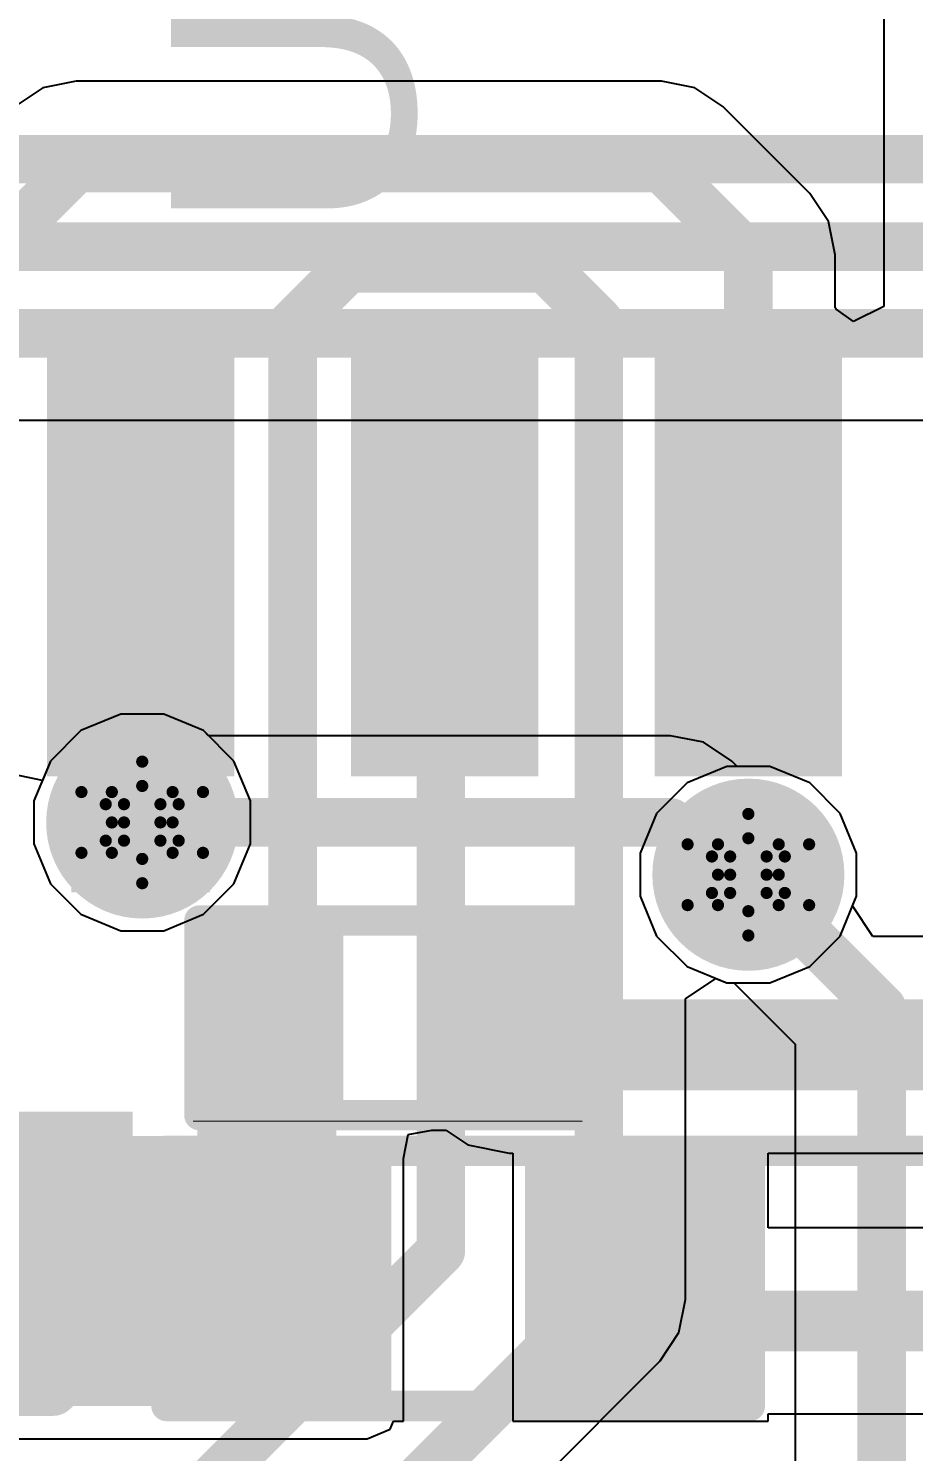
# Model space of a CAD drawing. Header units: inches. Extents: x -2.7 to 10.9, y -2.9 to 7.4.
# Drawn here: x 0.1083 to 0.2539, y 0.7445 to 0.9786 of the extents above; entities that cross this region are included whole.
import ezdxf

# ---------------------------------------------------------------- set-up
doc = ezdxf.new("R2010")
doc.units = ezdxf.units.IN
doc.header["$MEASUREMENT"] = 0
for name, color, linetype in [('Board Outline', 216, 'Continuous'), ('Bottom Layer', 5, 'Continuous'), ('Bottom Overlay', 54, 'Continuous'), ('Bottom Paste', 16, 'Continuous'), ('Bottom Solder', 6, 'Continuous'), ('Drill Drawing', 1, 'Continuous'), ('Layer 2', 16, 'Continuous'), ('Layer 3', 76, 'Continuous'), ('Top Layer', 1, 'Continuous'), ('Top Overlay', 2, 'Continuous'), ('Top Paste', 8, 'Continuous'), ('Top Solder', 216, 'Continuous'), ('Via Holes', 16, 'Continuous')]:
    doc.layers.add(name, color=color, linetype=linetype)
doc.styles.add('Arial', font='', dxfattribs={"height": 0.2})
doc.styles.get('Arial').set_extended_font_data('Arial')

# ---------------------------------------------------------------- blocks, each defined once
blk = doc.blocks.new('SOIC_8__208______43')
at = {"layer": 'Top Layer'}
for points in [[(0.11024, 0.03642), (0.17362, 0.03642), (0.17362, 0.01358), (0.11024, 0.01358)], [(0.11024, -0.01358), (0.17362, -0.01358), (0.17362, -0.03642), (0.11024, -0.03642)], [(0.11024, -0.06358), (0.17362, -0.06358), (0.17362, -0.08642), (0.11024, -0.08642)]]:
    blk.add_hatch(color=1, dxfattribs=at).paths.add_polyline_path(points)
at = {"layer": 'Top Paste'}
for points in [[(0.11024, 0.03642), (0.17362, 0.03642), (0.17362, 0.01358), (0.11024, 0.01358)], [(0.11024, -0.01358), (0.17362, -0.01358), (0.17362, -0.03642), (0.11024, -0.03642)], [(0.11024, -0.06358), (0.17362, -0.06358), (0.17362, -0.08642), (0.11024, -0.08642)]]:
    blk.add_hatch(color=8, dxfattribs=at).paths.add_polyline_path(points)
at = {"layer": 'Top Solder'}
for points in [[(0.10624, 0.04042), (0.17762, 0.04042), (0.17762, 0.00958), (0.10624, 0.00958)], [(0.10624, -0.00958), (0.17762, -0.00958), (0.17762, -0.04042), (0.10624, -0.04042)], [(0.10624, -0.05958), (0.17762, -0.05958), (0.17762, -0.09042), (0.10624, -0.09042)]]:
    blk.add_hatch(color=216, dxfattribs=at).paths.add_polyline_path(points)
blk = doc.blocks.new('R___0603_B_176')
at = {"layer": 'Bottom Layer'}
for points in [[(-0.045, -0.0175), (-0.045, 0.0175), (-0.015, 0.0175), (-0.015, -0.0175)], [(0.015, -0.0175), (0.015, 0.0175), (0.045, 0.0175), (0.045, -0.0175)]]:
    blk.add_hatch(color=5, dxfattribs=at).paths.add_polyline_path(points)
at = {"layer": 'Bottom Paste'}
for points in [[(-0.045, -0.0175), (-0.045, 0.0175), (-0.015, 0.0175), (-0.015, -0.0175)], [(0.015, -0.0175), (0.015, 0.0175), (0.045, 0.0175), (0.045, -0.0175)]]:
    blk.add_hatch(color=16, dxfattribs=at).paths.add_polyline_path(points)
at = {"layer": 'Bottom Solder'}
for points in [[(-0.049, -0.0215), (-0.049, 0.0215), (-0.011, 0.0215), (-0.011, -0.0215)], [(0.011, -0.0215), (0.011, 0.0215), (0.049, 0.0215), (0.049, -0.0215)]]:
    blk.add_hatch(color=6, dxfattribs=at).paths.add_polyline_path(points)
at = {"layer": 'Bottom Overlay'}
for points in [[(-0.048, -0.021, 0.005, 0.005, 0), (-0.048, 0.021, 0.005, 0.005, 0)], [(-0.048, 0.021, 0.005, 0.005, 0), (0.048, 0.021, 0.005, 0.005, 0)], [(0.048, -0.021, 0.005, 0.005, 0), (0.048, 0.021, 0.005, 0.005, 0)], [(-0.048, -0.021, 0.005, 0.005, 0), (0.048, -0.021, 0.005, 0.005, 0)]]:
    blk.add_lwpolyline(points, format="xyseb", dxfattribs=at)
for points in [[(-0.04925, 0.021, 0.0025, 0.0025, 1), (-0.04675, 0.021, 0.0025, 0.0025, 1)], [(-0.04925, 0.021, 0.0025, 0.0025, 1), (-0.04675, 0.021, 0.0025, 0.0025, 1)], [(0.04675, 0.021, 0.0025, 0.0025, 1), (0.04925, 0.021, 0.0025, 0.0025, 1)], [(0.04675, 0.021, 0.0025, 0.0025, 1), (0.04925, 0.021, 0.0025, 0.0025, 1)], [(-0.04925, -0.021, 0.0025, 0.0025, 1), (-0.04675, -0.021, 0.0025, 0.0025, 1)], [(-0.04925, -0.021, 0.0025, 0.0025, 1), (-0.04675, -0.021, 0.0025, 0.0025, 1)], [(0.04675, -0.021, 0.0025, 0.0025, 1), (0.04925, -0.021, 0.0025, 0.0025, 1)], [(0.04675, -0.021, 0.0025, 0.0025, 1), (0.04925, -0.021, 0.0025, 0.0025, 1)]]:
    blk.add_lwpolyline(points, format="xyseb", close=True, dxfattribs=at)
blk = doc.blocks.new('R___0402_B_177')
at = {"layer": 'Bottom Layer'}
for points in [[(-0.0095, 0.0125), (-0.0095, -0.0125), (-0.0275, -0.0125), (-0.0275, 0.0125)], [(0.0275, 0.0125), (0.0275, -0.0125), (0.0095, -0.0125), (0.0095, 0.0125)]]:
    blk.add_hatch(color=5, dxfattribs=at).paths.add_polyline_path(points)
at = {"layer": 'Bottom Paste'}
for points in [[(-0.0095, 0.0125), (-0.0095, -0.0125), (-0.0275, -0.0125), (-0.0275, 0.0125)], [(0.0275, 0.0125), (0.0275, -0.0125), (0.0095, -0.0125), (0.0095, 0.0125)]]:
    blk.add_hatch(color=16, dxfattribs=at).paths.add_polyline_path(points)
at = {"layer": 'Bottom Solder'}
for points in [[(-0.00733, 0.01467), (-0.00733, -0.01467), (-0.02967, -0.01467), (-0.02967, 0.01467)], [(0.02967, 0.01467), (0.02967, -0.01467), (0.00733, -0.01467), (0.00733, 0.01467)]]:
    blk.add_hatch(color=6, dxfattribs=at).paths.add_polyline_path(points)
at = {"layer": 'Bottom Overlay'}
for points in [[(0.031, 0.016, 0.005, 0.005, 0), (-0.031, 0.016, 0.005, 0.005, 0)], [(-0.031, 0.016, 0.005, 0.005, 0), (-0.031, -0.016, 0.005, 0.005, 0)], [(0.032, 0.017, 0.000127, 0.000127, 0), (-0.032, 0.017, 0.000127, 0.000127, 0)], [(0.031, 0.016, 0.005, 0.005, 0), (0.031, -0.016, 0.005, 0.005, 0)], [(0.031, -0.016, 0.005, 0.005, 0), (-0.031, -0.016, 0.005, 0.005, 0)]]:
    blk.add_lwpolyline(points, format="xyseb", dxfattribs=at)
for points in [[(-0.03225, 0.016, 0.0025, 0.0025, 1), (-0.02975, 0.016, 0.0025, 0.0025, 1)], [(-0.03225, 0.016, 0.0025, 0.0025, 1), (-0.02975, 0.016, 0.0025, 0.0025, 1)], [(-0.03203, 0.017, 0.0000635, 0.0000635, 1), (-0.03197, 0.017, 0.0000635, 0.0000635, 1)], [(0.02975, 0.016, 0.0025, 0.0025, 1), (0.03225, 0.016, 0.0025, 0.0025, 1)], [(0.02975, 0.016, 0.0025, 0.0025, 1), (0.03225, 0.016, 0.0025, 0.0025, 1)], [(0.03197, 0.017, 0.0000635, 0.0000635, 1), (0.03203, 0.017, 0.0000635, 0.0000635, 1)], [(-0.03225, -0.016, 0.0025, 0.0025, 1), (-0.02975, -0.016, 0.0025, 0.0025, 1)], [(-0.03225, -0.016, 0.0025, 0.0025, 1), (-0.02975, -0.016, 0.0025, 0.0025, 1)], [(0.02975, -0.016, 0.0025, 0.0025, 1), (0.03225, -0.016, 0.0025, 0.0025, 1)], [(0.02975, -0.016, 0.0025, 0.0025, 1), (0.03225, -0.016, 0.0025, 0.0025, 1)]]:
    blk.add_lwpolyline(points, format="xyseb", close=True, dxfattribs=at)
blk = doc.blocks.new('S___23_B_216')
at = {"layer": 'Bottom Layer'}
for points in [[(-0.05354, 0.05748), (-0.02126, 0.05748), (-0.02126, 0.02126), (-0.05354, 0.02126)], [(0.02126, 0.05748), (0.05354, 0.05748), (0.05354, 0.02126), (0.02126, 0.02126)], [(-0.01614, -0.02126), (0.01614, -0.02126), (0.01614, -0.05748), (-0.01614, -0.05748)]]:
    blk.add_hatch(color=5, dxfattribs=at).paths.add_polyline_path(points)
at = {"layer": 'Bottom Paste'}
for points in [[(-0.05354, 0.05748), (-0.02126, 0.05748), (-0.02126, 0.02126), (-0.05354, 0.02126)], [(0.02126, 0.05748), (0.05354, 0.05748), (0.05354, 0.02126), (0.02126, 0.02126)], [(-0.01614, -0.02126), (0.01614, -0.02126), (0.01614, -0.05748), (-0.01614, -0.05748)]]:
    blk.add_hatch(color=16, dxfattribs=at).paths.add_polyline_path(points)
at = {"layer": 'Bottom Solder'}
for points in [[(-0.05754, 0.06148), (-0.01726, 0.06148), (-0.01726, 0.01726), (-0.05754, 0.01726)], [(0.01726, 0.06148), (0.05754, 0.06148), (0.05754, 0.01726), (0.01726, 0.01726)], [(-0.02014, -0.01726), (0.02014, -0.01726), (0.02014, -0.06148), (-0.02014, -0.06148)]]:
    blk.add_hatch(color=6, dxfattribs=at).paths.add_polyline_path(points)
at = {"layer": 'Bottom Overlay'}
for points in [[(-0.066, 0.051, 0.005, 0.005, 0), (-0.066, 0.041, 0.005, 0.005, 0)], [(-0.066, 0.051, 0.005, 0.005, 0), (-0.061, 0.046, 0.005, 0.005, 0)], [(-0.061, 0.046, 0.005, 0.005, 0), (-0.066, 0.041, 0.005, 0.005, 0)], [(-0.013, 0.031, 0.005, 0.005, 0), (0.013, 0.031, 0.005, 0.005, 0)], [(-0.061, 0.023, 0.005, 0.005, 0), (-0.061, -0.032, 0.005, 0.005, 0)], [(0.061, 0.023, 0.005, 0.005, 0), (0.061, -0.032, 0.005, 0.005, 0)], [(-0.061, -0.032, 0.005, 0.005, 0), (-0.022, -0.032, 0.005, 0.005, 0)], [(0.022, -0.032, 0.005, 0.005, 0), (0.061, -0.032, 0.005, 0.005, 0)]]:
    blk.add_lwpolyline(points, format="xyseb", dxfattribs=at)
for points in [[(-0.06725, 0.051, 0.0025, 0.0025, 1), (-0.06475, 0.051, 0.0025, 0.0025, 1)], [(-0.06725, 0.051, 0.0025, 0.0025, 1), (-0.06475, 0.051, 0.0025, 0.0025, 1)], [(-0.06225, 0.046, 0.0025, 0.0025, 1), (-0.05975, 0.046, 0.0025, 0.0025, 1)], [(-0.06225, 0.046, 0.0025, 0.0025, 1), (-0.05975, 0.046, 0.0025, 0.0025, 1)], [(-0.06725, 0.041, 0.0025, 0.0025, 1), (-0.06475, 0.041, 0.0025, 0.0025, 1)], [(-0.06725, 0.041, 0.0025, 0.0025, 1), (-0.06475, 0.041, 0.0025, 0.0025, 1)], [(-0.01425, 0.031, 0.0025, 0.0025, 1), (-0.01175, 0.031, 0.0025, 0.0025, 1)], [(0.01175, 0.031, 0.0025, 0.0025, 1), (0.01425, 0.031, 0.0025, 0.0025, 1)], [(-0.06225, 0.023, 0.0025, 0.0025, 1), (-0.05975, 0.023, 0.0025, 0.0025, 1)], [(0.05975, 0.023, 0.0025, 0.0025, 1), (0.06225, 0.023, 0.0025, 0.0025, 1)], [(-0.06225, -0.032, 0.0025, 0.0025, 1), (-0.05975, -0.032, 0.0025, 0.0025, 1)], [(-0.06225, -0.032, 0.0025, 0.0025, 1), (-0.05975, -0.032, 0.0025, 0.0025, 1)], [(-0.02325, -0.032, 0.0025, 0.0025, 1), (-0.02075, -0.032, 0.0025, 0.0025, 1)], [(0.02075, -0.032, 0.0025, 0.0025, 1), (0.02325, -0.032, 0.0025, 0.0025, 1)], [(0.05975, -0.032, 0.0025, 0.0025, 1), (0.06225, -0.032, 0.0025, 0.0025, 1)], [(0.05975, -0.032, 0.0025, 0.0025, 1), (0.06225, -0.032, 0.0025, 0.0025, 1)]]:
    blk.add_lwpolyline(points, format="xyseb", close=True, dxfattribs=at)

msp = doc.modelspace()

# ---------------------------------------------------------------- hatches: boundary and pattern name
at = {"layer": 'Bottom Layer'}
h = msp.add_hatch(color=5, dxfattribs=at)
edge = h.paths.add_edge_path()
edge.add_arc((0.127, 0.848), 0.01181, 0, 360)
h = msp.add_hatch(color=5, dxfattribs=at)
edge = h.paths.add_edge_path()
edge.add_arc((0.22676, 0.8394), 0.01181, 0, 360)
for points in [[(0.13605, 0.7531), (0.15896, 0.7531), (0.15896, 0.82836), (0.13605, 0.82836)], [(0.08522, 0.752), (0.164, 0.752), (0.164, 0.79644), (0.08522, 0.79644)]]:
    msp.add_hatch(color=5, dxfattribs=at).paths.add_polyline_path(points)
at = {"layer": 'Bottom Solder'}
h = msp.add_hatch(color=6, dxfattribs=at)
edge = h.paths.add_edge_path()
edge.add_arc((0.127, 0.848), 0.01581, 0, 360)
h = msp.add_hatch(color=6, dxfattribs=at)
edge = h.paths.add_edge_path()
edge.add_arc((0.22676, 0.8394), 0.01581, 0, 360)
at = {"layer": 'Layer 2'}
h = msp.add_hatch(color=16, dxfattribs=at)
edge = h.paths.add_edge_path()
edge.add_arc((0.127, 0.848), 0.01181, 0, 360)
h = msp.add_hatch(color=16, dxfattribs=at)
edge = h.paths.add_edge_path()
edge.add_arc((0.22676, 0.8394), 0.01181, 0, 360)
at = {"layer": 'Layer 3'}
h = msp.add_hatch(color=76, dxfattribs=at)
edge = h.paths.add_edge_path()
edge.add_arc((0.127, 0.848), 0.01181, 0, 360)
h = msp.add_hatch(color=76, dxfattribs=at)
edge = h.paths.add_edge_path()
edge.add_arc((0.22676, 0.8394), 0.01181, 0, 360)
at = {"layer": 'Top Layer'}
msp.add_hatch(color=1, dxfattribs=at).paths.add_polyline_path([(0.11535, 0.83648), (0.13818, 0.83648), (0.13818, 0.92294), (0.11535, 0.92294)])
h = msp.add_hatch(color=1, dxfattribs=at)
edge = h.paths.add_edge_path()
edge.add_arc((0.127, 0.848), 0.01181, 0, 360)
h = msp.add_hatch(color=1, dxfattribs=at)
edge = h.paths.add_edge_path()
edge.add_arc((0.22676, 0.8394), 0.01181, 0, 360)
at = {"layer": 'Top Solder'}
h = msp.add_hatch(color=216, dxfattribs=at)
edge = h.paths.add_edge_path()
edge.add_arc((0.127, 0.848), 0.01581, 0, 360)
h = msp.add_hatch(color=216, dxfattribs=at)
edge = h.paths.add_edge_path()
edge.add_arc((0.22676, 0.8394), 0.01581, 0, 360)
at = {"layer": 'Via Holes'}
h = msp.add_hatch(color=7, dxfattribs=at)
edge = h.paths.add_edge_path()
edge.add_arc((0.127, 0.848), 0.00591, 0, 360)
h = msp.add_hatch(color=7, dxfattribs=at)
edge = h.paths.add_edge_path()
edge.add_arc((0.22676, 0.8394), 0.00591, 0, 360)

# ---------------------------------------------------------------- linework, layer by layer
at = {"layer": 'Board Outline'}
msp.add_lwpolyline([(-2.49969, 1.37795, 0.005, 0.005, -0.740599), (2.8433, 0.25075, 0.005, 0.005, 0)], format="xyseb", dxfattribs=at)
at = {"layer": 'Bottom Layer'}
for p, q in [((0.09751, 0.9142), (0.41739, 0.9142)), ((0.12346, 0.86581), (0.11691, 0.8631)), ((0.13054, 0.86581), (0.12346, 0.86581)), ((0.13709, 0.8631), (0.13054, 0.86581)), ((0.11691, 0.8631), (0.1119, 0.85809)), ((0.13791, 0.86227), (0.13709, 0.8631)), ((0.21394, 0.86227), (0.13791, 0.86227)), ((0.2194, 0.86119), (0.21394, 0.86227)), ((0.21394, 0.86227), (0.21394, 0.86227)), ((0.22403, 0.85809), (0.2194, 0.86119)), ((0.1119, 0.85809), (0.11059, 0.85492)), ((0.22491, 0.85721), (0.22403, 0.85809)), ((0.23031, 0.85721), (0.22491, 0.85721)), ((0.23685, 0.8545), (0.23031, 0.85721)), ((0.11059, 0.85492), (0.10559, 0.85592)), ((0.24186, 0.84949), (0.23685, 0.8545)), ((0.24458, 0.84295), (0.24186, 0.84949)), ((0.24458, 0.83586), (0.24458, 0.84295)), ((0.24391, 0.83426), (0.24458, 0.83586)), ((0.24725, 0.82926), (0.24391, 0.83426)), ((0.33953, 0.82926), (0.24725, 0.82926)), ((0.17, 0.79273), (0.17077, 0.79664)), ((0.17077, 0.79664), (0.17465, 0.79736)), ((0.17465, 0.79736), (0.17696, 0.79736)), ((0.17696, 0.79736), (0.18058, 0.79494)), ((0.18058, 0.79494), (0.18741, 0.79358)), ((0.17, 0.7495), (0.17, 0.79273)), ((0.18741, 0.79358), (0.188, 0.79358)), ((0.188, 0.79358), (0.188, 0.7495)), ((0.23, 0.78129), (0.23, 0.79358)), ((0.23, 0.79358), (0.34382, 0.79358)), ((0.27717, 0.78129), (0.23, 0.78129)), ((0.16783, 0.74817), (0.16838, 0.7495)), ((0.16838, 0.7495), (0.17, 0.7495)), ((0.188, 0.7495), (0.23, 0.7495)), ((0.23, 0.7495), (0.23, 0.75071)), ((0.23, 0.75071), (0.27717, 0.75071)), ((0.164, 0.74659), (0.16783, 0.74817)), ((0.08522, 0.74659), (0.164, 0.74659))]:
    msp.add_line(p, q, dxfattribs=at)
for points in [[(-0.06792, 0.95711, 0.008, 0.008, 0), (1.14904, 0.95711, 0.008, 0.008, 0)], [(-0.05645, 0.94271, 0.008, 0.008, 0), (1.14161, 0.94271, 0.008, 0.008, 0)], [(-0.02935, 0.92847, 0.008, 0.008, 0), (1.13408, 0.92847, 0.008, 0.008, 0)], [(0.127, 0.848, 0.008, 0.008, 0), (0.21394, 0.848, 0.008, 0.008, 0)], [(0.21394, 0.848, 0.008, 0.008, 0), (0.22254, 0.8394, 0.008, 0.008, 0)], [(0.22254, 0.8394, 0.008, 0.008, 0), (0.22676, 0.8394, 0.008, 0.008, 0)], [(0.18591, 0.81292, 0.015, 0.015, 0), (0.18591, 0.81586, 0.015, 0.015, 0)], [(0.18591, 0.81292, 0.015, 0.015, 0), (0.18741, 0.81142, 0.015, 0.015, 0)], [(0.18741, 0.81142, 0.015, 0.015, 0), (0.34692, 0.81142, 0.015, 0.015, 0)], [(0.22142, 0.766, 0.01, 0.01, 0), (0.28679, 0.766, 0.01, 0.01, 0)]]:
    msp.add_lwpolyline(points, format="xyseb", dxfattribs=at)
for points in [[(0.125, 0.848, 0.004, 0.004, 1), (0.129, 0.848, 0.004, 0.004, 1)], [(0.21194, 0.848, 0.004, 0.004, 1), (0.21594, 0.848, 0.004, 0.004, 1)], [(0.21194, 0.848, 0.004, 0.004, 1), (0.21594, 0.848, 0.004, 0.004, 1)], [(0.22054, 0.8394, 0.004, 0.004, 1), (0.22454, 0.8394, 0.004, 0.004, 1)], [(0.22054, 0.8394, 0.004, 0.004, 1), (0.22454, 0.8394, 0.004, 0.004, 1)], [(0.22476, 0.8394, 0.004, 0.004, 1), (0.22876, 0.8394, 0.004, 0.004, 1)], [(0.18216, 0.81586, 0.0075, 0.0075, 1), (0.18966, 0.81586, 0.0075, 0.0075, 1)], [(0.18216, 0.81292, 0.0075, 0.0075, 1), (0.18966, 0.81292, 0.0075, 0.0075, 1)], [(0.18216, 0.81292, 0.0075, 0.0075, 1), (0.18966, 0.81292, 0.0075, 0.0075, 1)], [(0.18366, 0.81142, 0.0075, 0.0075, 1), (0.19116, 0.81142, 0.0075, 0.0075, 1)], [(0.18366, 0.81142, 0.0075, 0.0075, 1), (0.19116, 0.81142, 0.0075, 0.0075, 1)], [(0.21892, 0.766, 0.005, 0.005, 1), (0.22392, 0.766, 0.005, 0.005, 1)]]:
    msp.add_lwpolyline(points, format="xyseb", close=True, dxfattribs=at)
at = {"layer": 'Bottom Overlay'}
for points in [[(0.1997, 0.81107, 0.005, 0.005, 0), (0.28143, 0.81107, 0.005, 0.005, 0)], [(0.227, 0.794, 0.005, 0.005, 0), (0.2996, 0.794, 0.005, 0.005, 0)]]:
    msp.add_lwpolyline(points, format="xyseb", dxfattribs=at)
for points in [[(0.19845, 0.81107, 0.0025, 0.0025, 1), (0.20095, 0.81107, 0.0025, 0.0025, 1)], [(0.22575, 0.794, 0.0025, 0.0025, 1), (0.22825, 0.794, 0.0025, 0.0025, 1)]]:
    msp.add_lwpolyline(points, format="xyseb", close=True, dxfattribs=at)
at = {"layer": 'Drill Drawing'}
for points in [[(0.122, 0.853, 0.002, 0.002, 0), (0.127, 0.858, 0.002, 0.002, 0)], [(0.127, 0.858, 0.002, 0.002, 0), (0.132, 0.853, 0.002, 0.002, 0)], [(0.124, 0.851, 0.002, 0.002, 0), (0.127, 0.854, 0.002, 0.002, 0)], [(0.127, 0.854, 0.002, 0.002, 0), (0.13, 0.851, 0.002, 0.002, 0)], [(0.117, 0.853, 0.002, 0.002, 0), (0.122, 0.848, 0.002, 0.002, 0)], [(0.117, 0.853, 0.002, 0.002, 0), (0.122, 0.853, 0.002, 0.002, 0)], [(0.132, 0.853, 0.002, 0.002, 0), (0.137, 0.853, 0.002, 0.002, 0)], [(0.132, 0.848, 0.002, 0.002, 0), (0.137, 0.853, 0.002, 0.002, 0)], [(0.121, 0.851, 0.002, 0.002, 0), (0.124, 0.848, 0.002, 0.002, 0)], [(0.121, 0.851, 0.002, 0.002, 0), (0.124, 0.851, 0.002, 0.002, 0)], [(0.13, 0.851, 0.002, 0.002, 0), (0.133, 0.851, 0.002, 0.002, 0)], [(0.13, 0.848, 0.002, 0.002, 0), (0.133, 0.851, 0.002, 0.002, 0)], [(0.22176, 0.8444, 0.002, 0.002, 0), (0.22676, 0.8494, 0.002, 0.002, 0)], [(0.22676, 0.8494, 0.002, 0.002, 0), (0.23176, 0.8444, 0.002, 0.002, 0)], [(0.117, 0.843, 0.002, 0.002, 0), (0.122, 0.848, 0.002, 0.002, 0)], [(0.121, 0.845, 0.002, 0.002, 0), (0.124, 0.848, 0.002, 0.002, 0)], [(0.13, 0.848, 0.002, 0.002, 0), (0.133, 0.845, 0.002, 0.002, 0)], [(0.132, 0.848, 0.002, 0.002, 0), (0.137, 0.843, 0.002, 0.002, 0)], [(0.121, 0.845, 0.002, 0.002, 0), (0.124, 0.845, 0.002, 0.002, 0)], [(0.124, 0.845, 0.002, 0.002, 0), (0.127, 0.842, 0.002, 0.002, 0)], [(0.127, 0.842, 0.002, 0.002, 0), (0.13, 0.845, 0.002, 0.002, 0)], [(0.13, 0.845, 0.002, 0.002, 0), (0.133, 0.845, 0.002, 0.002, 0)], [(0.21676, 0.8444, 0.002, 0.002, 0), (0.22176, 0.8394, 0.002, 0.002, 0)], [(0.21676, 0.8444, 0.002, 0.002, 0), (0.22176, 0.8444, 0.002, 0.002, 0)], [(0.22376, 0.8424, 0.002, 0.002, 0), (0.22676, 0.8454, 0.002, 0.002, 0)], [(0.22676, 0.8454, 0.002, 0.002, 0), (0.22976, 0.8424, 0.002, 0.002, 0)], [(0.23176, 0.8444, 0.002, 0.002, 0), (0.23676, 0.8444, 0.002, 0.002, 0)], [(0.23176, 0.8394, 0.002, 0.002, 0), (0.23676, 0.8444, 0.002, 0.002, 0)], [(0.117, 0.843, 0.002, 0.002, 0), (0.122, 0.843, 0.002, 0.002, 0)], [(0.122, 0.843, 0.002, 0.002, 0), (0.127, 0.838, 0.002, 0.002, 0)], [(0.127, 0.838, 0.002, 0.002, 0), (0.132, 0.843, 0.002, 0.002, 0)], [(0.132, 0.843, 0.002, 0.002, 0), (0.137, 0.843, 0.002, 0.002, 0)], [(0.22076, 0.8424, 0.002, 0.002, 0), (0.22376, 0.8394, 0.002, 0.002, 0)], [(0.22076, 0.8424, 0.002, 0.002, 0), (0.22376, 0.8424, 0.002, 0.002, 0)], [(0.22976, 0.8424, 0.002, 0.002, 0), (0.23276, 0.8424, 0.002, 0.002, 0)], [(0.22976, 0.8394, 0.002, 0.002, 0), (0.23276, 0.8424, 0.002, 0.002, 0)], [(0.21676, 0.8344, 0.002, 0.002, 0), (0.22176, 0.8394, 0.002, 0.002, 0)], [(0.22076, 0.8364, 0.002, 0.002, 0), (0.22376, 0.8394, 0.002, 0.002, 0)], [(0.22976, 0.8394, 0.002, 0.002, 0), (0.23276, 0.8364, 0.002, 0.002, 0)], [(0.23176, 0.8394, 0.002, 0.002, 0), (0.23676, 0.8344, 0.002, 0.002, 0)], [(0.22076, 0.8364, 0.002, 0.002, 0), (0.22376, 0.8364, 0.002, 0.002, 0)], [(0.22376, 0.8364, 0.002, 0.002, 0), (0.22676, 0.8334, 0.002, 0.002, 0)], [(0.22676, 0.8334, 0.002, 0.002, 0), (0.22976, 0.8364, 0.002, 0.002, 0)], [(0.22976, 0.8364, 0.002, 0.002, 0), (0.23276, 0.8364, 0.002, 0.002, 0)], [(0.21676, 0.8344, 0.002, 0.002, 0), (0.22176, 0.8344, 0.002, 0.002, 0)], [(0.22176, 0.8344, 0.002, 0.002, 0), (0.22676, 0.8294, 0.002, 0.002, 0)], [(0.22676, 0.8294, 0.002, 0.002, 0), (0.23176, 0.8344, 0.002, 0.002, 0)], [(0.23176, 0.8344, 0.002, 0.002, 0), (0.23676, 0.8344, 0.002, 0.002, 0)]]:
    msp.add_lwpolyline(points, format="xyseb", dxfattribs=at)
for points in [[(0.1265, 0.858, 0.001, 0.001, 1), (0.1275, 0.858, 0.001, 0.001, 1)], [(0.1265, 0.858, 0.001, 0.001, 1), (0.1275, 0.858, 0.001, 0.001, 1)], [(0.1265, 0.854, 0.001, 0.001, 1), (0.1275, 0.854, 0.001, 0.001, 1)], [(0.1265, 0.854, 0.001, 0.001, 1), (0.1275, 0.854, 0.001, 0.001, 1)], [(0.1165, 0.853, 0.001, 0.001, 1), (0.1175, 0.853, 0.001, 0.001, 1)], [(0.1165, 0.853, 0.001, 0.001, 1), (0.1175, 0.853, 0.001, 0.001, 1)], [(0.1215, 0.853, 0.001, 0.001, 1), (0.1225, 0.853, 0.001, 0.001, 1)], [(0.1215, 0.853, 0.001, 0.001, 1), (0.1225, 0.853, 0.001, 0.001, 1)], [(0.1315, 0.853, 0.001, 0.001, 1), (0.1325, 0.853, 0.001, 0.001, 1)], [(0.1315, 0.853, 0.001, 0.001, 1), (0.1325, 0.853, 0.001, 0.001, 1)], [(0.1365, 0.853, 0.001, 0.001, 1), (0.1375, 0.853, 0.001, 0.001, 1)], [(0.1365, 0.853, 0.001, 0.001, 1), (0.1375, 0.853, 0.001, 0.001, 1)], [(0.1205, 0.851, 0.001, 0.001, 1), (0.1215, 0.851, 0.001, 0.001, 1)], [(0.1205, 0.851, 0.001, 0.001, 1), (0.1215, 0.851, 0.001, 0.001, 1)], [(0.1235, 0.851, 0.001, 0.001, 1), (0.1245, 0.851, 0.001, 0.001, 1)], [(0.1235, 0.851, 0.001, 0.001, 1), (0.1245, 0.851, 0.001, 0.001, 1)], [(0.1295, 0.851, 0.001, 0.001, 1), (0.1305, 0.851, 0.001, 0.001, 1)], [(0.1295, 0.851, 0.001, 0.001, 1), (0.1305, 0.851, 0.001, 0.001, 1)], [(0.1325, 0.851, 0.001, 0.001, 1), (0.1335, 0.851, 0.001, 0.001, 1)], [(0.1325, 0.851, 0.001, 0.001, 1), (0.1335, 0.851, 0.001, 0.001, 1)], [(0.22626, 0.8494, 0.001, 0.001, 1), (0.22726, 0.8494, 0.001, 0.001, 1)], [(0.22626, 0.8494, 0.001, 0.001, 1), (0.22726, 0.8494, 0.001, 0.001, 1)], [(0.1215, 0.848, 0.001, 0.001, 1), (0.1225, 0.848, 0.001, 0.001, 1)], [(0.1215, 0.848, 0.001, 0.001, 1), (0.1225, 0.848, 0.001, 0.001, 1)], [(0.1235, 0.848, 0.001, 0.001, 1), (0.1245, 0.848, 0.001, 0.001, 1)], [(0.1235, 0.848, 0.001, 0.001, 1), (0.1245, 0.848, 0.001, 0.001, 1)], [(0.1295, 0.848, 0.001, 0.001, 1), (0.1305, 0.848, 0.001, 0.001, 1)], [(0.1295, 0.848, 0.001, 0.001, 1), (0.1305, 0.848, 0.001, 0.001, 1)], [(0.1315, 0.848, 0.001, 0.001, 1), (0.1325, 0.848, 0.001, 0.001, 1)], [(0.1315, 0.848, 0.001, 0.001, 1), (0.1325, 0.848, 0.001, 0.001, 1)], [(0.1205, 0.845, 0.001, 0.001, 1), (0.1215, 0.845, 0.001, 0.001, 1)], [(0.1205, 0.845, 0.001, 0.001, 1), (0.1215, 0.845, 0.001, 0.001, 1)], [(0.1235, 0.845, 0.001, 0.001, 1), (0.1245, 0.845, 0.001, 0.001, 1)], [(0.1235, 0.845, 0.001, 0.001, 1), (0.1245, 0.845, 0.001, 0.001, 1)], [(0.1295, 0.845, 0.001, 0.001, 1), (0.1305, 0.845, 0.001, 0.001, 1)], [(0.1295, 0.845, 0.001, 0.001, 1), (0.1305, 0.845, 0.001, 0.001, 1)], [(0.1325, 0.845, 0.001, 0.001, 1), (0.1335, 0.845, 0.001, 0.001, 1)], [(0.1325, 0.845, 0.001, 0.001, 1), (0.1335, 0.845, 0.001, 0.001, 1)], [(0.21626, 0.8444, 0.001, 0.001, 1), (0.21726, 0.8444, 0.001, 0.001, 1)], [(0.21626, 0.8444, 0.001, 0.001, 1), (0.21726, 0.8444, 0.001, 0.001, 1)], [(0.22126, 0.8444, 0.001, 0.001, 1), (0.22226, 0.8444, 0.001, 0.001, 1)], [(0.22126, 0.8444, 0.001, 0.001, 1), (0.22226, 0.8444, 0.001, 0.001, 1)], [(0.22626, 0.8454, 0.001, 0.001, 1), (0.22726, 0.8454, 0.001, 0.001, 1)], [(0.22626, 0.8454, 0.001, 0.001, 1), (0.22726, 0.8454, 0.001, 0.001, 1)], [(0.23126, 0.8444, 0.001, 0.001, 1), (0.23226, 0.8444, 0.001, 0.001, 1)], [(0.23126, 0.8444, 0.001, 0.001, 1), (0.23226, 0.8444, 0.001, 0.001, 1)], [(0.23626, 0.8444, 0.001, 0.001, 1), (0.23726, 0.8444, 0.001, 0.001, 1)], [(0.23626, 0.8444, 0.001, 0.001, 1), (0.23726, 0.8444, 0.001, 0.001, 1)], [(0.1165, 0.843, 0.001, 0.001, 1), (0.1175, 0.843, 0.001, 0.001, 1)], [(0.1165, 0.843, 0.001, 0.001, 1), (0.1175, 0.843, 0.001, 0.001, 1)], [(0.1215, 0.843, 0.001, 0.001, 1), (0.1225, 0.843, 0.001, 0.001, 1)], [(0.1215, 0.843, 0.001, 0.001, 1), (0.1225, 0.843, 0.001, 0.001, 1)], [(0.1265, 0.842, 0.001, 0.001, 1), (0.1275, 0.842, 0.001, 0.001, 1)], [(0.1265, 0.842, 0.001, 0.001, 1), (0.1275, 0.842, 0.001, 0.001, 1)], [(0.1315, 0.843, 0.001, 0.001, 1), (0.1325, 0.843, 0.001, 0.001, 1)], [(0.1315, 0.843, 0.001, 0.001, 1), (0.1325, 0.843, 0.001, 0.001, 1)], [(0.1365, 0.843, 0.001, 0.001, 1), (0.1375, 0.843, 0.001, 0.001, 1)], [(0.1365, 0.843, 0.001, 0.001, 1), (0.1375, 0.843, 0.001, 0.001, 1)], [(0.22026, 0.8424, 0.001, 0.001, 1), (0.22126, 0.8424, 0.001, 0.001, 1)], [(0.22026, 0.8424, 0.001, 0.001, 1), (0.22126, 0.8424, 0.001, 0.001, 1)], [(0.22326, 0.8424, 0.001, 0.001, 1), (0.22426, 0.8424, 0.001, 0.001, 1)], [(0.22326, 0.8424, 0.001, 0.001, 1), (0.22426, 0.8424, 0.001, 0.001, 1)], [(0.22926, 0.8424, 0.001, 0.001, 1), (0.23026, 0.8424, 0.001, 0.001, 1)], [(0.22926, 0.8424, 0.001, 0.001, 1), (0.23026, 0.8424, 0.001, 0.001, 1)], [(0.23226, 0.8424, 0.001, 0.001, 1), (0.23326, 0.8424, 0.001, 0.001, 1)], [(0.23226, 0.8424, 0.001, 0.001, 1), (0.23326, 0.8424, 0.001, 0.001, 1)], [(0.1265, 0.838, 0.001, 0.001, 1), (0.1275, 0.838, 0.001, 0.001, 1)], [(0.1265, 0.838, 0.001, 0.001, 1), (0.1275, 0.838, 0.001, 0.001, 1)], [(0.22126, 0.8394, 0.001, 0.001, 1), (0.22226, 0.8394, 0.001, 0.001, 1)], [(0.22126, 0.8394, 0.001, 0.001, 1), (0.22226, 0.8394, 0.001, 0.001, 1)], [(0.22326, 0.8394, 0.001, 0.001, 1), (0.22426, 0.8394, 0.001, 0.001, 1)], [(0.22326, 0.8394, 0.001, 0.001, 1), (0.22426, 0.8394, 0.001, 0.001, 1)], [(0.22926, 0.8394, 0.001, 0.001, 1), (0.23026, 0.8394, 0.001, 0.001, 1)], [(0.22926, 0.8394, 0.001, 0.001, 1), (0.23026, 0.8394, 0.001, 0.001, 1)], [(0.23126, 0.8394, 0.001, 0.001, 1), (0.23226, 0.8394, 0.001, 0.001, 1)], [(0.23126, 0.8394, 0.001, 0.001, 1), (0.23226, 0.8394, 0.001, 0.001, 1)], [(0.22026, 0.8364, 0.001, 0.001, 1), (0.22126, 0.8364, 0.001, 0.001, 1)], [(0.22026, 0.8364, 0.001, 0.001, 1), (0.22126, 0.8364, 0.001, 0.001, 1)], [(0.22326, 0.8364, 0.001, 0.001, 1), (0.22426, 0.8364, 0.001, 0.001, 1)], [(0.22326, 0.8364, 0.001, 0.001, 1), (0.22426, 0.8364, 0.001, 0.001, 1)], [(0.22926, 0.8364, 0.001, 0.001, 1), (0.23026, 0.8364, 0.001, 0.001, 1)], [(0.22926, 0.8364, 0.001, 0.001, 1), (0.23026, 0.8364, 0.001, 0.001, 1)], [(0.23226, 0.8364, 0.001, 0.001, 1), (0.23326, 0.8364, 0.001, 0.001, 1)], [(0.23226, 0.8364, 0.001, 0.001, 1), (0.23326, 0.8364, 0.001, 0.001, 1)], [(0.21626, 0.8344, 0.001, 0.001, 1), (0.21726, 0.8344, 0.001, 0.001, 1)], [(0.21626, 0.8344, 0.001, 0.001, 1), (0.21726, 0.8344, 0.001, 0.001, 1)], [(0.22126, 0.8344, 0.001, 0.001, 1), (0.22226, 0.8344, 0.001, 0.001, 1)], [(0.22126, 0.8344, 0.001, 0.001, 1), (0.22226, 0.8344, 0.001, 0.001, 1)], [(0.22626, 0.8334, 0.001, 0.001, 1), (0.22726, 0.8334, 0.001, 0.001, 1)], [(0.22626, 0.8334, 0.001, 0.001, 1), (0.22726, 0.8334, 0.001, 0.001, 1)], [(0.23126, 0.8344, 0.001, 0.001, 1), (0.23226, 0.8344, 0.001, 0.001, 1)], [(0.23126, 0.8344, 0.001, 0.001, 1), (0.23226, 0.8344, 0.001, 0.001, 1)], [(0.23626, 0.8344, 0.001, 0.001, 1), (0.23726, 0.8344, 0.001, 0.001, 1)], [(0.23626, 0.8344, 0.001, 0.001, 1), (0.23726, 0.8344, 0.001, 0.001, 1)], [(0.22626, 0.8294, 0.001, 0.001, 1), (0.22726, 0.8294, 0.001, 0.001, 1)], [(0.22626, 0.8294, 0.001, 0.001, 1), (0.22726, 0.8294, 0.001, 0.001, 1)]]:
    msp.add_lwpolyline(points, format="xyseb", close=True, dxfattribs=at)
at = {"layer": 'Layer 2'}
for p, q in [((0.12346, 0.86581), (0.11691, 0.8631)), ((0.13054, 0.86581), (0.12346, 0.86581)), ((0.13709, 0.8631), (0.13054, 0.86581)), ((0.11691, 0.8631), (0.1119, 0.85809)), ((0.1421, 0.85809), (0.13709, 0.8631)), ((0.1119, 0.85809), (0.10919, 0.85154)), ((0.14481, 0.85154), (0.1421, 0.85809)), ((0.22322, 0.85721), (0.21668, 0.8545)), ((0.23031, 0.85721), (0.22322, 0.85721)), ((0.23685, 0.8545), (0.23031, 0.85721)), ((0.21668, 0.8545), (0.21166, 0.84949)), ((0.24186, 0.84949), (0.23685, 0.8545)), ((0.10919, 0.85154), (0.10919, 0.84446)), ((0.14481, 0.84446), (0.14481, 0.85154)), ((0.21166, 0.84949), (0.20895, 0.84295)), ((0.24458, 0.84295), (0.24186, 0.84949)), ((0.10919, 0.84446), (0.1119, 0.83791)), ((0.1421, 0.83791), (0.14481, 0.84446)), ((0.20895, 0.84295), (0.20895, 0.83586)), ((0.24458, 0.83586), (0.24458, 0.84295)), ((0.1119, 0.83791), (0.11691, 0.8329)), ((0.13709, 0.8329), (0.1421, 0.83791)), ((0.20895, 0.83586), (0.21166, 0.82931)), ((0.24186, 0.82931), (0.24458, 0.83586)), ((0.11691, 0.8329), (0.12346, 0.83019)), ((0.13054, 0.83019), (0.13709, 0.8329)), ((0.12346, 0.83019), (0.13054, 0.83019)), ((0.21166, 0.82931), (0.21668, 0.8243)), ((0.23685, 0.8243), (0.24186, 0.82931)), ((0.21668, 0.8243), (0.22322, 0.82159)), ((0.23031, 0.82159), (0.23685, 0.8243)), ((0.22322, 0.82159), (0.23031, 0.82159))]:
    msp.add_line(p, q, dxfattribs=at)
at = {"layer": 'Layer 3'}
for p, q in [((0.12346, 0.86581), (0.11691, 0.8631)), ((0.13054, 0.86581), (0.12346, 0.86581)), ((0.13709, 0.8631), (0.13054, 0.86581)), ((0.11691, 0.8631), (0.1119, 0.85809)), ((0.1421, 0.85809), (0.13709, 0.8631)), ((0.1119, 0.85809), (0.10919, 0.85154)), ((0.14481, 0.85154), (0.1421, 0.85809)), ((0.22322, 0.85721), (0.21668, 0.8545)), ((0.23031, 0.85721), (0.22322, 0.85721)), ((0.23685, 0.8545), (0.23031, 0.85721)), ((0.21668, 0.8545), (0.21166, 0.84949)), ((0.24186, 0.84949), (0.23685, 0.8545)), ((0.10919, 0.85154), (0.10919, 0.84446)), ((0.14481, 0.84446), (0.14481, 0.85154)), ((0.21166, 0.84949), (0.20895, 0.84295)), ((0.24458, 0.84295), (0.24186, 0.84949)), ((0.10919, 0.84446), (0.1119, 0.83791)), ((0.1421, 0.83791), (0.14481, 0.84446)), ((0.20895, 0.84295), (0.20895, 0.83586)), ((0.24458, 0.83586), (0.24458, 0.84295)), ((0.1119, 0.83791), (0.11691, 0.8329)), ((0.13709, 0.8329), (0.1421, 0.83791)), ((0.20895, 0.83586), (0.21166, 0.82931)), ((0.24186, 0.82931), (0.24458, 0.83586)), ((0.11691, 0.8329), (0.12346, 0.83019)), ((0.13054, 0.83019), (0.13709, 0.8329)), ((0.12346, 0.83019), (0.13054, 0.83019)), ((0.21166, 0.82931), (0.21668, 0.8243)), ((0.23685, 0.8243), (0.24186, 0.82931)), ((0.21668, 0.8243), (0.22322, 0.82159)), ((0.23031, 0.82159), (0.23685, 0.8243)), ((0.22322, 0.82159), (0.23031, 0.82159))]:
    msp.add_line(p, q, dxfattribs=at)
at = {"layer": 'Top Layer'}
for p, q in [((0.24906, 1.94629), (0.24906, 0.9329)), ((0.11612, 0.96993), (0.11066, 0.96884)), ((0.21247, 0.96993), (0.11612, 0.96993)), ((0.11612, 0.96993), (0.11612, 0.96993)), ((0.21793, 0.96884), (0.21247, 0.96993)), ((0.21247, 0.96993), (0.21247, 0.96993)), ((0.11066, 0.96884), (0.10602, 0.96575)), ((0.22256, 0.96575), (0.21793, 0.96884)), ((0.23686, 0.95146), (0.22256, 0.96575)), ((0.23995, 0.94683), (0.23686, 0.95146)), ((0.23686, 0.95146), (0.23686, 0.95146)), ((0.24104, 0.94136), (0.23995, 0.94683)), ((0.24104, 0.93264), (0.24104, 0.94136)), ((0.24104, 0.94136), (0.24104, 0.94136)), ((0.24122, 0.93242), (0.24104, 0.93264)), ((0.24406, 0.93043), (0.24122, 0.93242)), ((0.24906, 0.9329), (0.24406, 0.93043)), ((0.21642, 0.819), (0.22142, 0.82234)), ((0.22142, 0.82234), (0.22322, 0.82159)), ((0.22322, 0.82159), (0.22439, 0.82159)), ((0.22439, 0.82159), (0.23445, 0.81153)), ((0.21642, 0.76953), (0.21642, 0.819)), ((0.23445, 0.81153), (0.23445, 0.57367)), ((0.21534, 0.76407), (0.21642, 0.76953)), ((0.21642, 0.76953), (0.21642, 0.76953)), ((0.21224, 0.75944), (0.21534, 0.76407)), ((0.14104, 0.68823), (0.21224, 0.75944)), ((0.21224, 0.75944), (0.21224, 0.75944))]:
    msp.add_line(p, q, dxfattribs=at)
for points in [[(0.10116, 0.9407, 0.008, 0.008, 0), (0.11612, 0.95566, 0.008, 0.008, 0)], [(0.11612, 0.95566, 0.008, 0.008, 0), (0.21247, 0.95566, 0.008, 0.008, 0)], [(0.21247, 0.95566, 0.008, 0.008, 0), (0.22676, 0.94136, 0.008, 0.008, 0)], [(0.22676, 0.89125, 0.008, 0.008, 0), (0.22676, 0.94136, 0.008, 0.008, 0)], [(0.15176, 0.93001, 0.008, 0.008, 0), (0.1609, 0.93915, 0.008, 0.008, 0)], [(0.1609, 0.93915, 0.008, 0.008, 0), (0.1934, 0.93915, 0.008, 0.008, 0)], [(0.1934, 0.93915, 0.008, 0.008, 0), (0.20215, 0.9304, 0.008, 0.008, 0)], [(0.20215, 0.76953, 0.008, 0.008, 0), (0.20215, 0.9304, 0.008, 0.008, 0)], [(0.15176, 0.79381, 0.008, 0.008, 0), (0.15176, 0.93001, 0.008, 0.008, 0)], [(0.12676, 0.89125, 0.008, 0.008, 0), (0.12688, 0.89113, 0.008, 0.008, 0)], [(0.12688, 0.84812, 0.008, 0.008, 0), (0.12688, 0.89113, 0.008, 0.008, 0)], [(0.17615, 0.89063, 0.008, 0.008, 0), (0.17676, 0.89125, 0.008, 0.008, 0)], [(0.17615, 0.77752, 0.008, 0.008, 0), (0.17615, 0.89063, 0.008, 0.008, 0)], [(0.12688, 0.84812, 0.008, 0.008, 0), (0.127, 0.848, 0.008, 0.008, 0)], [(0.22676, 0.8394, 0.008, 0.008, 0), (0.24872, 0.81744, 0.008, 0.008, 0)], [(0.24872, 0.56776, 0.008, 0.008, 0), (0.24872, 0.81744, 0.008, 0.008, 0)], [(0.11234, 0.75438, 0.008, 0.008, 0), (0.15176, 0.79381, 0.008, 0.008, 0)], [(0.13726, 0.73863, 0.008, 0.008, 0), (0.17615, 0.77752, 0.008, 0.008, 0)], [(0.12676, 0.69414, 0.008, 0.008, 0), (0.20215, 0.76953, 0.008, 0.008, 0)], [(-0.08716, 0.75438, 0.008, 0.008, 0), (0.11234, 0.75438, 0.008, 0.008, 0)]]:
    msp.add_lwpolyline(points, format="xyseb", dxfattribs=at)
for points in [[(0.11412, 0.95566, 0.004, 0.004, 1), (0.11812, 0.95566, 0.004, 0.004, 1)], [(0.11412, 0.95566, 0.004, 0.004, 1), (0.11812, 0.95566, 0.004, 0.004, 1)], [(0.21047, 0.95566, 0.004, 0.004, 1), (0.21447, 0.95566, 0.004, 0.004, 1)], [(0.21047, 0.95566, 0.004, 0.004, 1), (0.21447, 0.95566, 0.004, 0.004, 1)], [(0.22476, 0.94136, 0.004, 0.004, 1), (0.22876, 0.94136, 0.004, 0.004, 1)], [(0.22476, 0.94136, 0.004, 0.004, 1), (0.22876, 0.94136, 0.004, 0.004, 1)], [(0.1589, 0.93915, 0.004, 0.004, 1), (0.1629, 0.93915, 0.004, 0.004, 1)], [(0.1589, 0.93915, 0.004, 0.004, 1), (0.1629, 0.93915, 0.004, 0.004, 1)], [(0.1914, 0.93915, 0.004, 0.004, 1), (0.1954, 0.93915, 0.004, 0.004, 1)], [(0.1914, 0.93915, 0.004, 0.004, 1), (0.1954, 0.93915, 0.004, 0.004, 1)], [(0.20015, 0.9304, 0.004, 0.004, 1), (0.20415, 0.9304, 0.004, 0.004, 1)], [(0.20015, 0.9304, 0.004, 0.004, 1), (0.20415, 0.9304, 0.004, 0.004, 1)], [(0.14976, 0.93001, 0.004, 0.004, 1), (0.15376, 0.93001, 0.004, 0.004, 1)], [(0.14976, 0.93001, 0.004, 0.004, 1), (0.15376, 0.93001, 0.004, 0.004, 1)], [(0.12476, 0.89125, 0.004, 0.004, 1), (0.12876, 0.89125, 0.004, 0.004, 1)], [(0.12488, 0.89113, 0.004, 0.004, 1), (0.12888, 0.89113, 0.004, 0.004, 1)], [(0.12488, 0.89113, 0.004, 0.004, 1), (0.12888, 0.89113, 0.004, 0.004, 1)], [(0.17415, 0.89063, 0.004, 0.004, 1), (0.17815, 0.89063, 0.004, 0.004, 1)], [(0.17415, 0.89063, 0.004, 0.004, 1), (0.17815, 0.89063, 0.004, 0.004, 1)], [(0.17476, 0.89125, 0.004, 0.004, 1), (0.17876, 0.89125, 0.004, 0.004, 1)], [(0.22476, 0.89125, 0.004, 0.004, 1), (0.22876, 0.89125, 0.004, 0.004, 1)], [(0.12488, 0.84812, 0.004, 0.004, 1), (0.12888, 0.84812, 0.004, 0.004, 1)], [(0.12488, 0.84812, 0.004, 0.004, 1), (0.12888, 0.84812, 0.004, 0.004, 1)], [(0.125, 0.848, 0.004, 0.004, 1), (0.129, 0.848, 0.004, 0.004, 1)], [(0.22476, 0.8394, 0.004, 0.004, 1), (0.22876, 0.8394, 0.004, 0.004, 1)], [(0.24672, 0.81744, 0.004, 0.004, 1), (0.25072, 0.81744, 0.004, 0.004, 1)], [(0.24672, 0.81744, 0.004, 0.004, 1), (0.25072, 0.81744, 0.004, 0.004, 1)], [(0.14976, 0.79381, 0.004, 0.004, 1), (0.15376, 0.79381, 0.004, 0.004, 1)], [(0.14976, 0.79381, 0.004, 0.004, 1), (0.15376, 0.79381, 0.004, 0.004, 1)], [(0.17415, 0.77752, 0.004, 0.004, 1), (0.17815, 0.77752, 0.004, 0.004, 1)], [(0.17415, 0.77752, 0.004, 0.004, 1), (0.17815, 0.77752, 0.004, 0.004, 1)], [(0.20015, 0.76953, 0.004, 0.004, 1), (0.20415, 0.76953, 0.004, 0.004, 1)], [(0.20015, 0.76953, 0.004, 0.004, 1), (0.20415, 0.76953, 0.004, 0.004, 1)], [(0.11034, 0.75438, 0.004, 0.004, 1), (0.11434, 0.75438, 0.004, 0.004, 1)], [(0.11034, 0.75438, 0.004, 0.004, 1), (0.11434, 0.75438, 0.004, 0.004, 1)]]:
    msp.add_lwpolyline(points, format="xyseb", close=True, dxfattribs=at)

# ---------------------------------------------------------------- block references
for name, p, rotation in [('SOIC_8__208______43', (0.15176, 0.74932), 90), ('S___23_B_216', (0.06396, 0.7803), 90), ('R___0402_B_177', (0.16741, 0.81586), 180)]:
    msp.add_blockref(name, p, dxfattribs=dict(rotation=rotation))
msp.add_blockref('R___0603_B_176', (0.179, 0.773))

# ---------------------------------------------------------------- texts
at = {"layer": 'Top Overlay', "style": 'Arial'}
msp.add_text('U14', height=0.04, rotation=90, dxfattribs=at).set_placement((0.17176, 0.94469))

doc.saveas('drawing.dxf')
